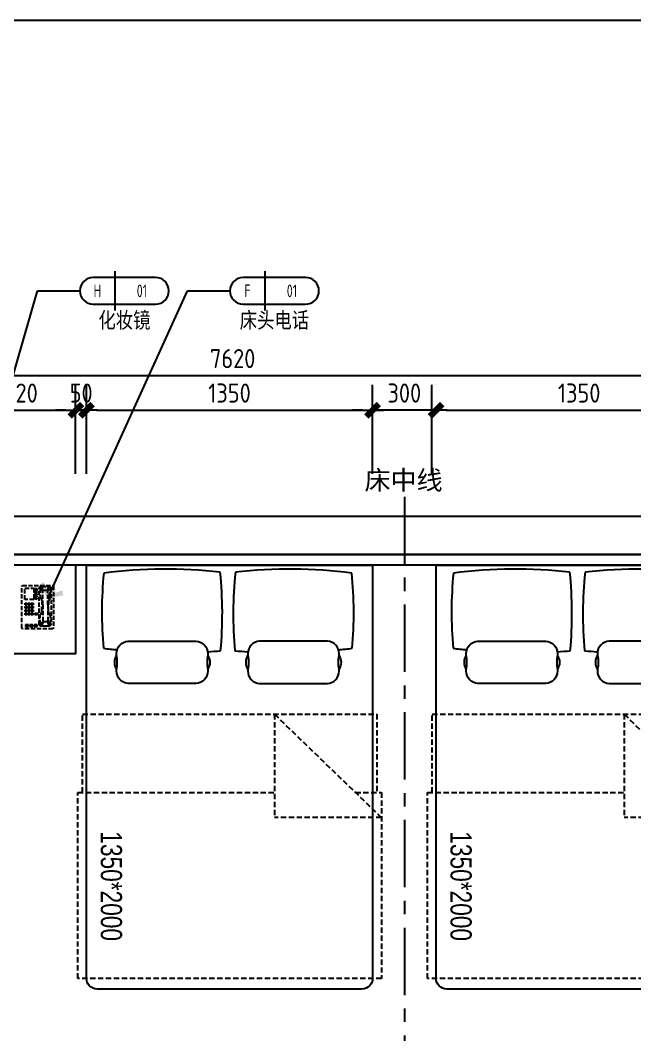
# Model space of a CAD drawing. Extents: x 220391 to 385981, y 332279 to 483868.
# Drawn here: x 260747 to 263647, y 479084 to 483868 of the extents above; entities that cross this region are included whole.
import ezdxf
from ezdxf.enums import TextEntityAlignment as Align

# ---------------------------------------------------------------- set-up
doc = ezdxf.new("R2010")
doc.units = 0
doc.header["$MEASUREMENT"] = 0
for name, pattern in [('CENTER', [50.8, 31.75, -6.35, 6.35, -6.35]), ('DOM-虚线', [0.35, 0.25, -0.1]), ('HIDDEN', [0.375, 0.25, -0.125, 0, 0])]:
    doc.linetypes.add(name, pattern=pattern)
for name, color, linetype in [('0-索引文字', 50, 'Continuous'), ('F-活动家私(0.25)-DOM', 51, 'Continuous'), ('墙体', 4, 'Continuous')]:
    doc.layers.add(name, color=color, linetype=linetype)
doc.styles.add('DOM-romans.shx', font='dim.shx')
doc.styles.add('st', font='', dxfattribs={"width": 0.7})
doc.styles.add('家具平面底图$0$st', font='')
doc.styles.get('st').set_extended_font_data('SimSun')
doc.styles.get('家具平面底图$0$st').set_extended_font_data('YouYuan')
doc.dimstyles.new('DOM_DIM_1 80', dxfattribs={"dimscale": 60, "dimtxt": 1.5, "dimasz": 0.8, "dimexe": 2, "dimexo": 1.5, "dimgap": 0.6, "dimtad": 1, "dimdec": 0, "dimrnd": 5, "dimzin": 12, "dimdsep": 46, "dimtxsty": 'DOM-romans.shx', "dimblk": 'DOM_Dimension_Tick', "dimcen": 0.125, "dimclrd": 44, "dimclre": 44, "dimclrt": 50, "dimadec": 0, "dimazin": 0, "dimtfac": 1, "dimtdec": 0, "dimtix": 1, "dimtmove": 2, "dimatfit": 3, "dimldrblk": 'DOM_Leader_Arrow', "dimfxl": 0, "dimtvp": 1, "dimtolj": 1, "dimtzin": 0, "dimarcsym": 0})

# ---------------------------------------------------------------- blocks, each defined once
blk = doc.blocks.new('ehrhhsss')
at = {"layer": 'F-活动家私(0.25)-DOM', "color": 8, "linetype": 'DOM-虚线', "ltscale": 80}
for p, q in [((301231.8, 416361.5), (301234.6, 416364.4)), ((301231.8, 416163.2), (301231.8, 416361.5)), ((301234.6, 416364.4), (301378.3, 416364.4)), ((301246.1, 416298.3), (301246.1, 416351.4)), ((301246.1, 416351.4), (301287.8, 416351.4)), ((301287.8, 416351.4), (301287.8, 416298.3)), ((301292.1, 416348.6), (301292.1, 416344.2)), ((301303.6, 416348.6), (301292.1, 416348.6)), ((301303.6, 416344.2), (301303.6, 416348.6)), ((301313.7, 416352.9), (301319.4, 416360)), ((301313.7, 416179), (301313.7, 416352.9)), ((301319.4, 416355.7), (301318, 416350)), ((301318, 416350), (301318, 416311.2)), ((301318, 416350), (301330.9, 416337.1)), ((301319.4, 416360), (301362.5, 416360)), ((301325.2, 416358.6), (301319.4, 416355.7)), ((301325.2, 416358.6), (301359.6, 416358.6)), ((301332.3, 416339.9), (301325.2, 416358.6)), ((301352.5, 416339.9), (301359.6, 416358.6)), ((301366.8, 416350), (301353.9, 416337.1)), ((301359.6, 416358.6), (301365.4, 416355.7)), ((301362.5, 416360), (301369.7, 416352.9)), ((301365.4, 416355.7), (301366.8, 416350)), ((301366.8, 416350), (301366.8, 416311.2)), ((301369.7, 416352.9), (301369.7, 416180.4)), ((301378.3, 416364.4), (301381.2, 416361.5)), ((301381.2, 416361.5), (301381.2, 416163.2)), ((301287.8, 416298.3), (301246.1, 416298.3)), ((301292.1, 416344.2), (301303.6, 416344.2)), ((301303.6, 416339.9), (301292.1, 416339.9)), ((301292.1, 416339.9), (301292.1, 416335.6)), ((301292.1, 416335.6), (301303.6, 416335.6)), ((301303.6, 416331.3), (301292.1, 416331.3)), ((301292.1, 416331.3), (301292.1, 416327)), ((301292.1, 416327), (301303.6, 416327)), ((301303.6, 416322.7), (301292.1, 416322.7)), ((301292.1, 416322.7), (301292.1, 416318.4)), ((301292.1, 416318.4), (301303.6, 416318.4)), ((301303.6, 416314.1), (301292.1, 416314.1)), ((301292.1, 416314.1), (301292.1, 416309.8)), ((301292.1, 416309.8), (301303.6, 416309.8)), ((301303.6, 416305.4), (301292.1, 416305.4)), ((301292.1, 416305.4), (301292.1, 416301.1)), ((301292.1, 416301.1), (301303.6, 416301.1)), ((301303.6, 416335.6), (301303.6, 416339.9)), ((301303.6, 416327), (301303.6, 416331.3)), ((301303.6, 416318.4), (301303.6, 416322.7)), ((301303.6, 416309.8), (301303.6, 416314.1)), ((301303.6, 416301.1), (301303.6, 416305.4)), ((301318, 416311.2), (301320.9, 416304)), ((301320.9, 416304), (301325.2, 416296.8)), ((301330.9, 416337.1), (301332.3, 416339.9)), ((301330.9, 416272.4), (301330.9, 416337.1)), ((301352.5, 416339.9), (301332.3, 416339.9)), ((301353.9, 416337.1), (301352.5, 416339.9)), ((301353.9, 416272.4), (301353.9, 416337.1)), ((301364, 416304), (301359.6, 416296.8)), ((301366.8, 416311.2), (301364, 416304)), ((301247.6, 416281), (301256.2, 416281)), ((301247.6, 416272.4), (301247.6, 416281)), ((301256.2, 416272.4), (301247.6, 416272.4)), ((301247.6, 416265.2), (301256.2, 416265.2)), ((301247.6, 416256.6), (301247.6, 416265.2)), ((301256.2, 416256.6), (301247.6, 416256.6)), ((301256.2, 416281), (301256.2, 416272.4)), ((301256.2, 416265.2), (301256.2, 416256.6)), ((301261.9, 416281), (301270.6, 416281)), ((301261.9, 416272.4), (301261.9, 416281)), ((301270.6, 416272.4), (301261.9, 416272.4)), ((301261.9, 416265.2), (301270.6, 416265.2)), ((301261.9, 416256.6), (301261.9, 416265.2)), ((301270.6, 416256.6), (301261.9, 416256.6)), ((301270.6, 416281), (301270.6, 416272.4)), ((301270.6, 416265.2), (301270.6, 416256.6)), ((301276.3, 416272.4), (301276.3, 416281)), ((301276.3, 416281), (301284.9, 416281)), ((301284.9, 416272.4), (301276.3, 416272.4)), ((301276.3, 416265.2), (301284.9, 416265.2)), ((301276.3, 416256.6), (301276.3, 416265.2)), ((301284.9, 416256.6), (301276.3, 416256.6)), ((301284.9, 416281), (301284.9, 416272.4)), ((301284.9, 416265.2), (301284.9, 416256.6)), ((301325.2, 416296.8), (301326.6, 416286.8)), ((301326.6, 416286.8), (301326.6, 416272.4)), ((301326.6, 416245.1), (301326.6, 416272.4)), ((301330.9, 416272.4), (301330.9, 416194.8)), ((301353.9, 416272.4), (301353.9, 416194.8)), ((301359.6, 416296.8), (301358.2, 416286.8)), ((301358.2, 416286.8), (301358.2, 416272.4)), ((301358.2, 416245.1), (301358.2, 416272.4)), ((301247.6, 416249.4), (301256.2, 416249.4)), ((301247.6, 416240.8), (301247.6, 416249.4)), ((301256.2, 416240.8), (301247.6, 416240.8)), ((301247.6, 416233.6), (301256.2, 416233.6)), ((301247.6, 416225), (301247.6, 416233.6)), ((301256.2, 416225), (301247.6, 416225)), ((301256.2, 416249.4), (301256.2, 416240.8)), ((301256.2, 416233.6), (301256.2, 416225)), ((301261.9, 416249.4), (301270.6, 416249.4)), ((301261.9, 416240.8), (301261.9, 416249.4)), ((301270.6, 416240.8), (301261.9, 416240.8)), ((301261.9, 416233.6), (301270.6, 416233.6)), ((301261.9, 416225), (301261.9, 416233.6)), ((301270.6, 416225), (301261.9, 416225)), ((301270.6, 416249.4), (301270.6, 416240.8)), ((301270.6, 416233.6), (301270.6, 416225)), ((301276.3, 416240.8), (301276.3, 416249.4)), ((301276.3, 416249.4), (301284.9, 416249.4)), ((301284.9, 416240.8), (301276.3, 416240.8)), ((301276.3, 416233.6), (301284.9, 416233.6)), ((301276.3, 416225), (301276.3, 416233.6)), ((301284.9, 416225), (301276.3, 416225)), ((301284.9, 416249.4), (301284.9, 416240.8)), ((301284.9, 416233.6), (301284.9, 416225)), ((301293.6, 416225), (301293.6, 416233.6)), ((301293.6, 416233.6), (301305, 416233.6)), ((301305, 416225), (301293.6, 416225)), ((301305, 416233.6), (301305, 416225)), ((301318, 416220.7), (301320.9, 416227.9)), ((301318, 416181.9), (301318, 416220.7)), ((301320.9, 416227.9), (301325.2, 416235)), ((301325.2, 416235), (301326.6, 416245.1)), ((301359.6, 416235), (301358.2, 416245.1)), ((301364, 416227.9), (301359.6, 416235)), ((301366.8, 416220.7), (301364, 416227.9)), ((301366.8, 416181.9), (301366.8, 416220.7)), ((301234.6, 416160.3), (301231.8, 416163.2)), ((301378.3, 416160.3), (301234.6, 416160.3)), ((301249, 416179), (301249, 416170.4)), ((301263.4, 416179), (301249, 416179)), ((301249, 416170.4), (301263.4, 416170.4)), ((301263.4, 416170.4), (301263.4, 416179)), ((301269.1, 416179), (301269.1, 416170.4)), ((301283.5, 416179), (301269.1, 416179)), ((301269.1, 416170.4), (301283.5, 416170.4)), ((301283.5, 416170.4), (301283.5, 416179)), ((301303.6, 416179), (301289.2, 416179)), ((301289.2, 416179), (301289.2, 416170.4)), ((301289.2, 416170.4), (301303.6, 416170.4)), ((301303.6, 416170.4), (301303.6, 416179)), ((301320.9, 416171.8), (301313.7, 416179)), ((301318, 416181.9), (301330.9, 416194.8)), ((301319.4, 416176.1), (301318, 416181.9)), ((301325.2, 416173.3), (301319.4, 416176.1)), ((301341.1, 416171.8), (301320.9, 416171.8)), ((301362.5, 416171.8), (301320.9, 416171.8)), ((301332.3, 416191.9), (301325.2, 416173.3)), ((301325.2, 416173.3), (301341, 416173.3)), ((301325.2, 416173.3), (301359.6, 416173.3)), ((301330.9, 416194.8), (301332.3, 416191.9)), ((301352.5, 416191.9), (301332.3, 416191.9)), ((301353.9, 416194.8), (301352.5, 416191.9)), ((301352.5, 416191.9), (301359.6, 416173.3)), ((301366.8, 416181.9), (301353.9, 416194.8)), ((301359.6, 416173.3), (301365.4, 416176.1)), ((301369.7, 416180.4), (301362.5, 416171.8)), ((301365.4, 416176.1), (301366.8, 416181.9)), ((301381.2, 416163.2), (301378.3, 416160.3))]:
    blk.add_line(p, q, dxfattribs=at)
blk = doc.blocks.new('A$C24FB7273')
at = {"color": 8, "linetype": 'HIDDEN', "ltscale": 100}
for p in [(-704.2, -212.5), (-1191.3, -717)]:
    blk.add_line(p, (-1191.3, -212.5), dxfattribs=at)
blk.add_lwpolyline([(0, -675), (-1950, -675, -0.414214), (-2000, -625), (-2000, 625, -0.414214), (-1950, 675), (0, 675)], format="xyb", close=True)
for points in [[(-1072.6, -594), (-1072.6, -717), (-1950, -717), (-1950, 715.5), (-1072.6, 715.5), (-1072.6, -212.5)], [(-1072.6, 693.8), (-704.2, 693.8), (-704.2, -695.4), (-1072.6, -695.4)], [(-704.2, -212.5), (-1191.3, -717)]]:
    blk.add_lwpolyline(points, dxfattribs=at)
at = {"color": 8}
for points in [[(-559, 157.2), (-559, 478.5, -0.392708), (-499.8, 533.5, -0.035252), (-491.5, 532.9, 0.092308), (-426.5, 532.9, -0.035252), (-418.1, 533.5, -0.392708), (-359, 478.5), (-359, 157.2, -0.392708), (-418.1, 102.3, -0.035252), (-426.5, 102.9, 0.092308), (-491.5, 102.9, -0.035252), (-499.8, 102.3, -0.392708), (-559, 157.2, 27.022466)], [(-426.5, 532.9, 0.307692), (-491.5, 532.9, -1.888889)], [(-426.5, 102.9, -0.307692), (-491.5, 102.9, 1.888889)], [(-559, -141.1), (-559, -462.4, 0.392708), (-499.8, -517.3, 0.035252), (-491.5, -516.7, -0.092308), (-426.5, -516.7, 0.035252), (-418.1, -517.3, 0.392708), (-359, -462.4), (-359, -141.1, 0.392708), (-418.1, -86.2, 0.035252), (-426.5, -86.7, -0.092308), (-491.5, -86.7, 0.035252), (-499.8, -86.2, 0.392708), (-559, -141.1, -27.022466)], [(-426.5, -86.7, 0.307692), (-491.5, -86.7, -1.888889)], [(-426.5, -516.7, -0.307692), (-491.5, -516.7, 1.888889)]]:
    blk.add_lwpolyline(points, format="xyb", dxfattribs=at)
for centre, radius, start, end in [((3293.2, 181.1), 3709.4, 173.5905, 174.5939), ((-224.7, -1310.4), 1912.9, 84.391, 95.0469), ((-2294.8, 303.1), 2275.6, 353.4552, 7.3296), ((3293.2, 331.1), 3709.4, 183.5253, 184.4716), ((-229, 1946.7), 1912.9, 264.724, 275.851), ((3293.2, -314.9), 3709.4, 175.5284, 176.4747), ((-229, -1930.5), 1912.9, 84.149, 95.276), ((-2294.8, -287), 2275.6, 352.6704, 6.5448), ((3293.2, -164.9), 3709.4, 185.4061, 186.4095), ((-224.7, 1326.5), 1912.9, 264.9531, 275.609)]:
    blk.add_arc(centre, radius, start, end, dxfattribs=at)
at = {"layer": 'F-活动家私(0.25)-DOM', "color": 8, "style": '家具平面底图$0$st', "width": 0.8}
blk.add_text('1350*2000', height=100, rotation=180, dxfattribs=at).set_placement((-1514.8, 557.2), align=Align.MIDDLE_CENTER)
blk = doc.blocks.new('ehrhhh')
at = {"color": 0}
blk.add_lwpolyline([(292356.6, 474869.8), (315961.1, 474869.8), (315961.1, 466871.5), (292356.6, 466871.5)], close=True, dxfattribs=at)
blk = doc.blocks.new('DOM_Dimension_Tick')
at = {"color": 0, "linetype": 'ByBlock'}
for p, q in [((-1.091, 0), (0, 0)), ((0, 0), (1.091, 0))]:
    blk.add_line(p, q, dxfattribs=at)
at = {"color": 0, "linetype": 'Continuous', "const_width": 0.608}
blk.add_lwpolyline([(-0.61, -0.61), (0.61, 0.61)], dxfattribs=at)
blk = doc.blocks.new('*D548')
at = {"color": 44, "lineweight": -2, "transparency": 16777216}
for p, q in [((260489.4, 482148.7), (260489.4, 482149)), ((261009.6, 482148.7), (261009.6, 482149)), ((260537.4, 482029), (260961.6, 482029))]:
    blk.add_line(p, q, dxfattribs=at)
at = {"layer": 'Defpoints', "color": 0, "transparency": 16777216}
for p in [(261009.6, 482029), (260489.4, 481349, 1044096.2), (261009.6, 481299, 1044096.2)]:
    blk.add_point(p, dxfattribs=at)
at = {"color": 44, "lineweight": -2, "transparency": 16777216, "xscale": 48, "yscale": 48, "zscale": 48, "rotation": 180}
blk.add_blockref('DOM_Dimension_Tick', (260489.4, 482029), dxfattribs=at)
at = {"color": 44, "lineweight": -2, "transparency": 16777216, "xscale": 48, "yscale": 48, "zscale": 48}
blk.add_blockref('DOM_Dimension_Tick', (261009.6, 482029), dxfattribs=at)
at = {"color": 50, "transparency": 16777216, "insert": (260749.5, 482110), "char_height": 90, "attachment_point": 5, "style": 'DOM-romans.shx'}
blk.add_mtext('\\A1;520', dxfattribs=at)
blk = doc.blocks.new('DOM_Leader_Arrow')
at = {"color": 0, "linetype": 'ByBlock'}
blk.add_line((0, 0), (-1.5, 0), dxfattribs=at)
for points in [[(-1.288, 1.003), (-0.895, 1.278), (-0.36, 0), (0, 0)], [(-1.288, -1.003), (-0.895, -1.278), (-0.36, 0), (0, 0)]]:
    blk.add_solid(points, dxfattribs=at)
blk = doc.blocks.new('*D549')
at = {"color": 44, "lineweight": -2, "transparency": 16777216}
for p, q in [((261059.6, 482148.7), (261059.6, 482149)), ((262409.6, 482148.7), (262409.6, 482149)), ((261107.6, 482029), (262361.6, 482029))]:
    blk.add_line(p, q, dxfattribs=at)
at = {"layer": 'Defpoints', "color": 0, "transparency": 16777216}
for p in [(262409.6, 482029), (261059.6, 481299, 1044096.2), (262409.6, 481299, 1044096.2)]:
    blk.add_point(p, dxfattribs=at)
at = {"color": 44, "lineweight": -2, "transparency": 16777216, "xscale": 48, "yscale": 48, "zscale": 48, "rotation": 180}
blk.add_blockref('DOM_Dimension_Tick', (261059.6, 482029), dxfattribs=at)
at = {"color": 44, "lineweight": -2, "transparency": 16777216, "xscale": 48, "yscale": 48, "zscale": 48}
blk.add_blockref('DOM_Dimension_Tick', (262409.6, 482029), dxfattribs=at)
at = {"color": 50, "transparency": 16777216, "insert": (261734.6, 482110), "char_height": 90, "attachment_point": 5, "style": 'DOM-romans.shx'}
blk.add_mtext('\\A1;1350', dxfattribs=at)
blk = doc.blocks.new('*D550')
at = {"color": 44, "lineweight": -2, "transparency": 16777216}
for p, q in [((262709.6, 482148.7), (262709.6, 482149)), ((264059.6, 482148.7), (264059.6, 482149)), ((262757.6, 482029), (264011.6, 482029))]:
    blk.add_line(p, q, dxfattribs=at)
at = {"layer": 'Defpoints', "color": 0, "transparency": 16777216}
for p in [(264059.6, 482029), (262709.6, 481299, 1044096.2), (264059.6, 481299, 1044096.2)]:
    blk.add_point(p, dxfattribs=at)
at = {"color": 44, "lineweight": -2, "transparency": 16777216, "xscale": 48, "yscale": 48, "zscale": 48, "rotation": 180}
blk.add_blockref('DOM_Dimension_Tick', (262709.6, 482029), dxfattribs=at)
at = {"color": 44, "lineweight": -2, "transparency": 16777216, "xscale": 48, "yscale": 48, "zscale": 48}
blk.add_blockref('DOM_Dimension_Tick', (264059.6, 482029), dxfattribs=at)
at = {"color": 50, "transparency": 16777216, "insert": (263384.6, 482110), "char_height": 90, "attachment_point": 5, "style": 'DOM-romans.shx'}
blk.add_mtext('\\A1;1350', dxfattribs=at)
blk = doc.blocks.new('*D552')
at = {"color": 44, "lineweight": -2, "transparency": 16777216}
for p, q in [((257939.4, 482311.1), (257939.4, 482311.5)), ((265559.6, 482311.1), (265559.6, 482311.5)), ((265511.6, 482191.5), (257987.4, 482191.5))]:
    blk.add_line(p, q, dxfattribs=at)
at = {"layer": 'Defpoints', "color": 0, "transparency": 16777216}
for p in [(257939.4, 482191.5), (257939.4, 481349, 1044096.2), (265559.6, 481348.9, 1044096.2)]:
    blk.add_point(p, dxfattribs=at)
at = {"color": 44, "lineweight": -2, "transparency": 16777216, "xscale": 48, "yscale": 48, "zscale": 48, "rotation": 180}
blk.add_blockref('DOM_Dimension_Tick', (257939.4, 482191.5), dxfattribs=at)
at = {"color": 44, "lineweight": -2, "transparency": 16777216, "xscale": 48, "yscale": 48, "zscale": 48}
blk.add_blockref('DOM_Dimension_Tick', (265559.6, 482191.5), dxfattribs=at)
at = {"color": 50, "transparency": 16777216, "insert": (261749.5, 482272.5), "char_height": 90, "attachment_point": 5, "style": 'DOM-romans.shx'}
blk.add_mtext('\\A1;7620', dxfattribs=at)
blk = doc.blocks.new('A$C82975cfe')
at = {"color": 44}
blk.add_line((-300, 0), (120, 0), dxfattribs=at)
blk = doc.blocks.new('DOM-立面家具标注符号-002')
blk.add_line((0, 3.1), (0, -3.1))
at = {"color": 150}
blk.add_lwpolyline([(-3.4, 2.1, 1), (-3.4, -2.1), (6.4, -2.1, 1), (6.4, 2.1)], format="xyb", close=True, dxfattribs=at)
at = {"style": 'st', "width": 0.8, "flags": 4}
blk.add_attdef('ITEM6', text='', height=2.5, dxfattribs=at).set_placement((-6, 0), align=Align.MIDDLE_RIGHT)
at = {"style": 'DOM-romans.shx', "width": 0.8}
for tag, flags, p in [('NUM1', 12, (-2.75, 0)), ('NUM2', 4, (4.25, 0)), ('NUM4', 4, (1.5, -4.6)), ('NUM5', 4, (1.5, -7.6))]:
    blk.add_attdef(tag, text='', height=2, dxfattribs=dict(at, flags=flags)).set_placement(p, align=Align.MIDDLE)
at = {"style": 'st', "width": 0.8, "flags": 4}
blk.add_attdef('NUM3', text='', height=2.5, dxfattribs=at).set_placement((9, 0), align=Align.MIDDLE_LEFT)
blk.add_attdef('NUM7', text='', height=2.5, dxfattribs=at).set_placement((1.5, -10.85), align=Align.MIDDLE_CENTER)
blk = doc.blocks.new('*D802')
at = {"color": 44, "lineweight": -2, "transparency": 16777216}
for p, q in [((261009.6, 482148.6), (261009.6, 482149)), ((261059.6, 482148.6), (261059.6, 482149)), ((260961.6, 482029), (260913.6, 482029)), ((261059.6, 482029), (261009.6, 482029)), ((261107.6, 482029), (261155.6, 482029))]:
    blk.add_line(p, q, dxfattribs=at)
at = {"layer": 'Defpoints', "color": 0, "transparency": 16777216}
for p in [(261009.6, 482029), (261009.6, 481171.2, 1044096.2), (261059.6, 481171.2, 1044096.2)]:
    blk.add_point(p, dxfattribs=at)
at = {"color": 44, "lineweight": -2, "transparency": 16777216, "xscale": 48, "yscale": 48, "zscale": 48}
blk.add_blockref('DOM_Dimension_Tick', (261009.6, 482029), dxfattribs=at)
at = {"color": 44, "lineweight": -2, "transparency": 16777216, "xscale": 48, "yscale": 48, "zscale": 48, "rotation": 180}
blk.add_blockref('DOM_Dimension_Tick', (261059.6, 482029), dxfattribs=at)
at = {"color": 50, "transparency": 16777216, "insert": (261034.6, 482110), "char_height": 90, "attachment_point": 5, "style": 'DOM-romans.shx'}
blk.add_mtext('\\A1;50', dxfattribs=at)
blk = doc.blocks.new('*D803')
at = {"color": 44, "lineweight": -2, "transparency": 16777216}
for p, q in [((262409.6, 482148.6), (262409.6, 482149)), ((262709.6, 482148.6), (262709.6, 482149)), ((262361.6, 482029), (262313.6, 482029)), ((262709.6, 482029), (262409.6, 482029)), ((262757.6, 482029), (262805.6, 482029))]:
    blk.add_line(p, q, dxfattribs=at)
at = {"layer": 'Defpoints', "color": 0, "transparency": 16777216}
for p in [(262409.6, 482029), (262409.6, 481123.3, 1044096.2), (262709.6, 481123.3, 1044096.2)]:
    blk.add_point(p, dxfattribs=at)
at = {"color": 44, "lineweight": -2, "transparency": 16777216, "xscale": 48, "yscale": 48, "zscale": 48}
blk.add_blockref('DOM_Dimension_Tick', (262409.6, 482029), dxfattribs=at)
at = {"color": 44, "lineweight": -2, "transparency": 16777216, "xscale": 48, "yscale": 48, "zscale": 48, "rotation": 180}
blk.add_blockref('DOM_Dimension_Tick', (262709.6, 482029), dxfattribs=at)
at = {"color": 50, "transparency": 16777216, "insert": (262559.6, 482110), "char_height": 90, "attachment_point": 5, "style": 'DOM-romans.shx'}
blk.add_mtext('\\A1;300', dxfattribs=at)

msp = doc.modelspace()

# ---------------------------------------------------------------- linework, layer by layer
at = {"color": 8, "linetype": 'CENTER', "ltscale": 10}
msp.add_line((262559.6, 481620.4, 1044096.2), (262559.6, 478164, 1044096.2), dxfattribs=at)
at = {"color": 2, "elevation": 1044096.2}
for points in [[(265559.6, 481299), (260609.4, 481299), (260609.4, 481348.9), (265559.6, 481348.9)], [(260609.4, 480881), (261009.6, 480881), (261009.6, 481299), (260609.4, 481299)]]:
    msp.add_lwpolyline(points, close=True, dxfattribs=at)
at = {"layer": '墙体'}
for p, q in [((258879.4, 481529, 1044096.2), (265739.6, 481529, 1044096.2)), ((265559.6, 481349.1, 1044096.2), (258879.4, 481349, 1044096.2))]:
    msp.add_line(p, q, dxfattribs=at)

# ---------------------------------------------------------------- block references
at = {"color": 4}
for name, p in [('ehrhhh', (-48360.7, 8998.3)), ('ehrhhsss', (-40477.1, 64838.4))]:
    msp.add_blockref(name, p, dxfattribs=at)
at = {"color": 4, "rotation": 90.00000000000001}
for p in [(261007.2, 482029), (261059.6, 482029), (262409.6, 482029), (262689.4, 482029)]:
    msp.add_blockref('A$C82975cfe', p, dxfattribs=at)
at = {"layer": '0-索引文字'}
ref = msp.add_blockref('DOM-立面家具标注符号-002', (261193.7, 482591.9, 1044096.2), dxfattribs=dict(at, xscale=30, yscale=30, zscale=30))
ref.add_attrib('NUM1', 'H', dxfattribs={"layer": '0', "height": 60, "style": 'DOM-romans.shx', "width": 0.8}).set_placement((261111.2, 482591.9, 1044096.2), align=Align.MIDDLE)
ref.add_attrib('NUM2', '01', dxfattribs={"layer": '0', "height": 60, "style": 'DOM-romans.shx', "width": 0.8}).set_placement((261321.2, 482591.9, 1044096.2), align=Align.MIDDLE)
ref.add_attrib('NUM7', '化妆镜', dxfattribs={"layer": '0', "height": 75, "style": 'st', "width": 0.8}).set_placement((261238.7, 482453.9, 1044096.2), align=Align.MIDDLE_CENTER)
ref = msp.add_blockref('DOM-立面家具标注符号-002', (261901.7, 482591.9, 1044096.2), dxfattribs=dict(at, xscale=30, yscale=30, zscale=30))
ref.add_attrib('NUM1', 'F', dxfattribs={"layer": '0', "height": 60, "style": 'DOM-romans.shx', "width": 0.8}).set_placement((261819.2, 482591.9, 1044096.2), align=Align.MIDDLE)
ref.add_attrib('NUM2', '01', dxfattribs={"layer": '0', "height": 60, "style": 'DOM-romans.shx', "width": 0.8}).set_placement((262029.2, 482591.9, 1044096.2), align=Align.MIDDLE)
ref.add_attrib('NUM7', '床头电话', dxfattribs={"layer": '0', "height": 75, "style": 'st', "width": 0.8}).set_placement((261946.7, 482453.9, 1044096.2), align=Align.MIDDLE_CENTER)
at = {"layer": 'F-活动家私(0.25)-DOM', "extrusion": (0, 0, -1), "xscale": -1, "zscale": -1, "rotation": 270}
for p in [(-261734.6, 481299, -1044096.2), (-263384.6, 481299, -1044096.2)]:
    msp.add_blockref('A$C24FB7273', p, dxfattribs=at)

# ---------------------------------------------------------------- texts
at = {"color": 50, "insert": (262556, 481694.3, 1044096.2), "char_height": 90, "attachment_point": 5, "style": 'DOM-romans.shx'}
msp.add_mtext('\\A1;{\\fSimSun|b0|i0|c134|p2;床中线}', dxfattribs=at)

# ---------------------------------------------------------------- dimensions: what is measured, and where the dimension line sits
at = {"color": 4}
for base, p1, p2, picture, middle in [((257939.4, 482191.5), (265559.6, 481348.9, 1044096.2), (257939.4, 481349, 1044096.2), '*D552', (261749.5, 482272.5)), ((261009.6, 482029), (260489.4, 481349, 1044096.2), (261009.6, 481299, 1044096.2), '*D548', (260749.5, 482110)), ((261009.6, 482029), (261059.6, 481171.2, 1044096.2), (261009.6, 481171.2, 1044096.2), '*D802', (261034.6, 482110)), ((262409.6, 482029), (261059.6, 481299, 1044096.2), (262409.6, 481299, 1044096.2), '*D549', (261734.6, 482110)), ((262409.6, 482029), (262709.6, 481123.3, 1044096.2), (262409.6, 481123.3, 1044096.2), '*D803', (262559.6, 482110)), ((264059.6, 482029), (262709.6, 481299, 1044096.2), (264059.6, 481299, 1044096.2), '*D550', (263384.6, 482110))]:
    dim = msp.add_linear_dim(base=base, p1=p1, p2=p2, dimstyle='DOM_DIM_1 80', dxfattribs=at)
    dim.commit()
    dim.dimension.update_dxf_attribs({"geometry": picture, "text_midpoint": middle})

# ---------------------------------------------------------------- leaders
for points in [[(260399.2, 481107.6, 1044096.2), (260828.7, 482591.9, 1044096.2), (261028.7, 482591.9, 1044096.2)], [(260876.8, 481142.4, 1044096.2), (261536.7, 482591.9, 1044096.2), (261736.7, 482591.9, 1044096.2)]]:
    msp.add_leader(points, dimstyle='DOM_DIM_1 80', override={"dimgap": 0.6, "dimtad": 0}, dxfattribs=at)

doc.saveas('drawing.dxf')
